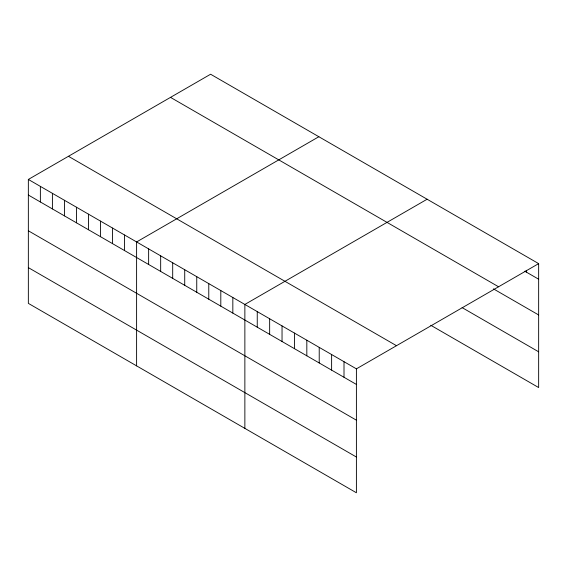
<?xml version="1.0" encoding="UTF-8"?>
<svg xmlns="http://www.w3.org/2000/svg" width="567" height="567" viewBox="0 0 567 567"><rect width="100%" height="100%" fill="white"/><g stroke="black" fill="none" stroke-linecap="round" stroke-linejoin="round"><path stroke-width="0.85" d="M28.35 179.448L356.402 368.848L356.402 492.773L28.35 303.373L28.35 179.448L210.598 74.227L538.65 263.627L538.65 387.552L430.757 325.26M318.86 136.725L136.604 241.946L136.604 365.878M427.114 199.23L244.866 304.451L244.866 428.376M356.402 368.848L538.65 263.627M524.801 271.217L538.65 279.212M170.504 97.375L498.556 286.774M493.453 288.872L538.65 314.961M462.105 307.605L538.65 351.802M68.444 156.301L396.496 345.7M28.35 195.034L356.402 384.433M28.35 230.79L356.402 420.182M28.35 267.624L356.402 457.023M526.254 270.324L526.254 272.061M344.006 361.689L344.006 377.282M331.617 354.538L331.617 370.123M319.221 347.38L319.221 362.965M306.825 340.228L306.825 355.814M294.436 333.07L294.436 348.655M282.04 325.912L282.04 341.504M269.651 318.76L269.651 334.346M257.255 311.602L257.255 327.194M232.831 297.505L232.831 313.09M220.804 290.559L220.804 306.152M208.776 283.613L208.776 299.206M196.749 276.675L196.749 292.26M184.722 269.729L184.722 285.314M172.694 262.783L172.694 278.369M160.667 255.837L160.667 271.423M148.632 248.892L148.632 264.484M124.577 235.007L124.577 250.593M112.55 228.062L112.55 243.647M100.522 221.116L100.522 236.701M88.495 214.17L88.495 229.755M76.467 207.224L76.467 222.817M64.432 200.279L64.432 215.871M52.405 193.333L52.405 208.925M40.377 186.394L40.377 201.98"/></g></svg>
